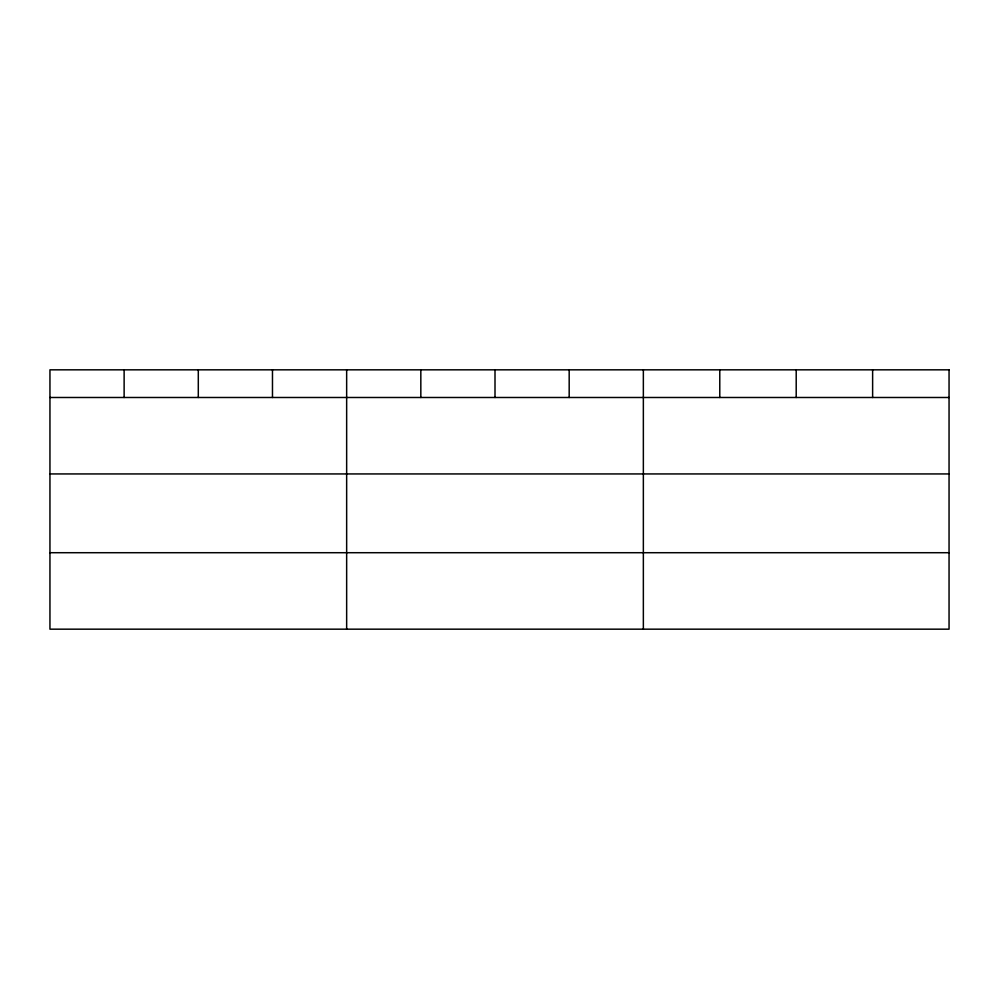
<?xml version="1.0" encoding="UTF-8"?>
<svg xmlns="http://www.w3.org/2000/svg" width="999" height="999" viewBox="0 0 999 999"><rect width="100%" height="100%" fill="white"/><g stroke="black" fill="none" stroke-linecap="round" stroke-linejoin="round"><path stroke-width="1.5" d="M49.95 397.49L949.05 397.49M49.95 473.938L949.05 473.938M49.95 552.709L949.05 552.709M872.626 369.83L872.626 397.49M796.203 369.83L796.203 397.49M719.779 369.83L719.779 397.49M643.356 369.83L643.356 629.17M569.18 369.83L569.18 397.49M495.005 369.83L495.005 397.49M420.829 369.83L420.829 397.49M346.653 369.83L346.653 629.17M272.477 369.83L272.477 397.49M198.302 369.83L198.302 397.49M124.126 369.83L124.126 397.49M949.05 369.83L49.95 369.83L49.95 629.17L949.05 629.17L949.05 369.83"/></g></svg>
